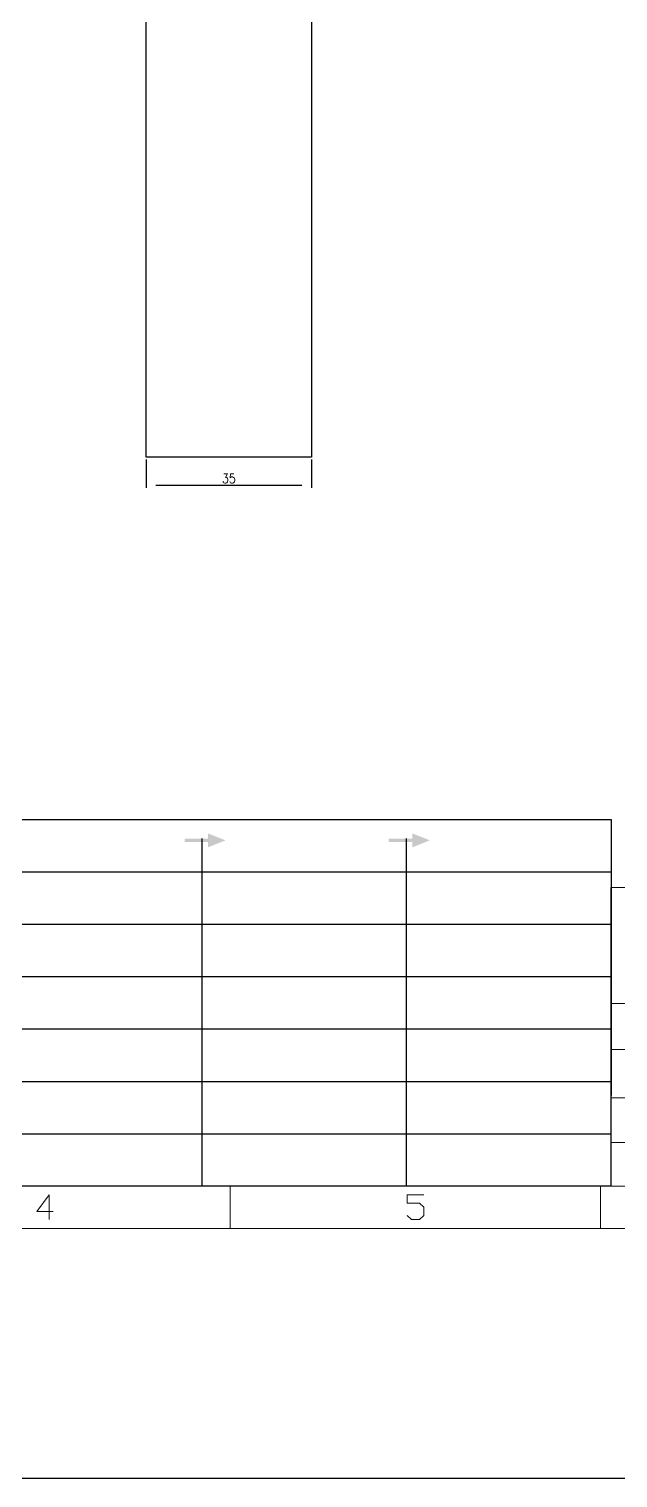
# Model space of a CAD drawing. Header units: millimetres. Extents: x 88508 to 142116, y -5268 to 20283.
# Drawn here: x 97529.7 to 97654.6, y 1487.5 to 1794.7 of the extents above; entities that cross this region are included whole.
import ezdxf
from ezdxf.enums import TextEntityAlignment as Align

# ---------------------------------------------------------------- set-up
doc = ezdxf.new("R2010")
doc.units = ezdxf.units.MM
for name, color, linetype in [('DIM', 4, 'Continuous'), ('LP_O', 40, 'Continuous'), ('PRESS', 3, 'Continuous')]:
    doc.layers.add(name, color=color, linetype=linetype)
doc.styles.add('GBENOR_', font='gbenor.shx', dxfattribs={"bigfont": 'gbcbig'})
doc.styles.get("Standard").update_dxf_attribs({"font": 'txt.shx', "width": 0.85, "bigfont": 'ctxt.shx'})
doc.styles.add('TXT', font='txt.shx', dxfattribs={"width": 0.8, "bigfont": 'ctxt.shx'})
doc.dimstyles.new('T-2-WX', dxfattribs={"dimtxt": 2, "dimasz": 2, "dimexe": 0.5, "dimexo": 0.5, "dimgap": 0.5, "dimtad": 1, "dimtxsty": 'Standard', "dimblk": 'OPEN30', "dimcen": 0, "dimazin": 3, "dimtfac": 1, "dimtmove": 0, "dimatfit": 3, "dimldrblk": 'OPEN30', "dimlwd": -1, "dimlwe": -1})

# ---------------------------------------------------------------- blocks, each defined once
blk = doc.blocks.new('U40')
for points in [[(1245.7, 337.7), (1245.7, 333.2), (1260.9, 339.3), (1245.7, 345.3), (1245.7, 340.8), (1225.1, 340.8), (1225.1, 337.7)], [(1424.5, 337.7), (1424.5, 333.2), (1439.7, 339.3), (1424.5, 345.3), (1424.5, 340.8), (1403.8, 340.8), (1403.8, 337.7)]]:
    blk.add_hatch(color=3).paths.add_polyline_path(points)
for p, q in [((38, 357.6), (1598.2, 357.6)), ((1598.2, 357.6), (1598.2, 116.2)), ((38, 311.8), (1598.2, 311.8)), ((37.1, 266), (1598.2, 266)), ((0.1, 220.2), (1598.2, 220.2)), ((37.1, 174.4), (1598.2, 174.4)), ((37.1, 128.6), (1598.2, 128.6)), ((37.1, 82.8), (1598.2, 82.8))]:
    blk.add_line(p, q)
at = {"color": 254}
for p, q in [((1240.6, 37), (1240.6, 340.8)), ((1419.4, 37), (1419.4, 340.8)), ((1598.2, 37), (38, 37))]:
    blk.add_line(p, q, dxfattribs=at)
at = {"color": 254, "lineweight": 18}
for p, q in [((1598.1, 298), (2493.2, 298)), ((1598.2, 196.6), (2493.2, 196.6)), ((2493.2, 156.4), (1598.2, 156.4)), ((2493.2, 114.1), (1598.2, 114.1)), ((2493.2, 75), (1598.2, 75)), ((37, 37), (2493.2, 37)), ((1265.1, 0), (1265.1, 37)), ((1589.1, 0), (1589.1, 37)), ((0, 0), (2530.2, 0))]:
    blk.add_line(p, q, dxfattribs=at)
at = {"color": 254, "linetype": 'Continuous', "lineweight": 18}
for p, q in [((1598.1, 298), (1598.1, 37)), ((1598.2, 298), (1598.2, 37))]:
    blk.add_line(p, q, dxfattribs=at)
at = {"color": 92, "lineweight": 18}
for points in [[(1110.3, 14.9), (1095.9, 14.9), (1106.7, 29.3), (1106.7, 7.7)], [(1419.9, 11.3), (1423.5, 7.7), (1430.7, 7.7), (1434.3, 11.3), (1434.3, 18.5), (1430.7, 22.1), (1419.9, 22.1), (1419.9, 29.3), (1434.3, 29.3)]]:
    blk.add_lwpolyline(points, dxfattribs=at)
at = {"lineweight": 18, "style": 'GBENOR_'}
blk.add_attdef('文档路径', (2126, 386.9), '', height=17.8, dxfattribs=at)
at = {"lineweight": 20, "style": 'TXT'}
for tag, height, p in [('18-**-**', 16.3, (1866.6, 256.2)), ('客户名称', 16.1, (1741.1, 134, 0)), ('料厚:', 16.1, (1741.3, 93.2, 0))]:
    blk.add_attdef(tag, text='', height=height, dxfattribs=at).set_placement(p, align=Align.MIDDLE)
for tag, p, height in [('88888', (1850.9, 207.5), 14.9), ('材质:', (1691.2, 168, 0), 16.1), ('核准', (1869.4, 127.5, 0), 16.1), ('设计', (1868.8, 88.3, 0), 16.1), ('绘图', (1868.2, 49.1, 0), 16.1)]:
    blk.add_attdef(tag, p, '', height=height, dxfattribs=at)
for tag, p, height, width in [('3', (2234.7, 206.9), 15.8, 0.7), ('4', (2234.7, 167.4), 15.8, 0.7), ('核准日期', (2041.1, 124.2, 0), 16.1, 0.68), ('设计日期', (2041.1, 84.5, 0), 16.1, 0.68), ('1', (2251.9, 85.9), 14.6, 0.7), ('绘图日期', (2040.9, 46.4, 0), 16.1, 0.68), ('2', (2235, 49.2), 14.6, 0.7)]:
    blk.add_attdef(tag, p, '', height=height, dxfattribs=dict(at, width=width))
blk = doc.blocks.new('*D9883')
at = {"layer": 'Defpoints', "color": 0}
for p in [(97554.58, 1703.9), (97589.58, 1703.9), (97554.58, 1697.9)]:
    blk.add_point(p, dxfattribs=at)
at = {"layer": 'DIM', "color": 0}
for p, q in [((97554.58, 1703.4), (97554.58, 1697.4)), ((97589.58, 1703.4), (97589.58, 1697.4)), ((97587.58, 1697.9), (97556.58, 1697.9))]:
    blk.add_line(p, q, dxfattribs=at)
at = {"layer": 'DIM', "color": 0, "lineweight": 5, "insert": (97572.08, 1699.4), "char_height": 2, "attachment_point": 5}
blk.add_mtext('35', dxfattribs=at)
blk = doc.blocks.new('_Open30')

msp = doc.modelspace()

# ---------------------------------------------------------------- linework, layer by layer
at = {"layer": 'LP_O', "color": 8}
msp.add_lwpolyline([(95190.493, 2045.216), (95190.493, 1487.55), (103220.125, 1487.55), (103220.125, 2045.216)], close=True, dxfattribs=at)
at = {"layer": 'PRESS', "color": 2}
msp.add_lwpolyline([(97554.579, 1906.903), (97589.579, 1906.903), (97589.579, 1703.903), (97554.579, 1703.903)], close=True, dxfattribs=at)

# ---------------------------------------------------------------- block references
at = {"ltscale": 3, "xscale": 0.2424461197650385, "yscale": 0.2424461197650385, "zscale": 0.2424461197650385}
msp.add_blockref('U40', (97265.664, 1540.447), dxfattribs=at)

# ---------------------------------------------------------------- dimensions: what is measured, and where the dimension line sits
at = {"layer": 'DIM', "color": 4, "lineweight": 5}
dim = msp.add_linear_dim(base=(97554.579, 1697.903), p1=(97589.579, 1703.903), p2=(97554.579, 1703.903), dimstyle='T-2-WX', dxfattribs=at)
dim.commit()
dim.dimension.update_dxf_attribs({"geometry": '*D9883', "text_midpoint": (97572.079, 1699.403)})

doc.saveas('drawing.dxf')
